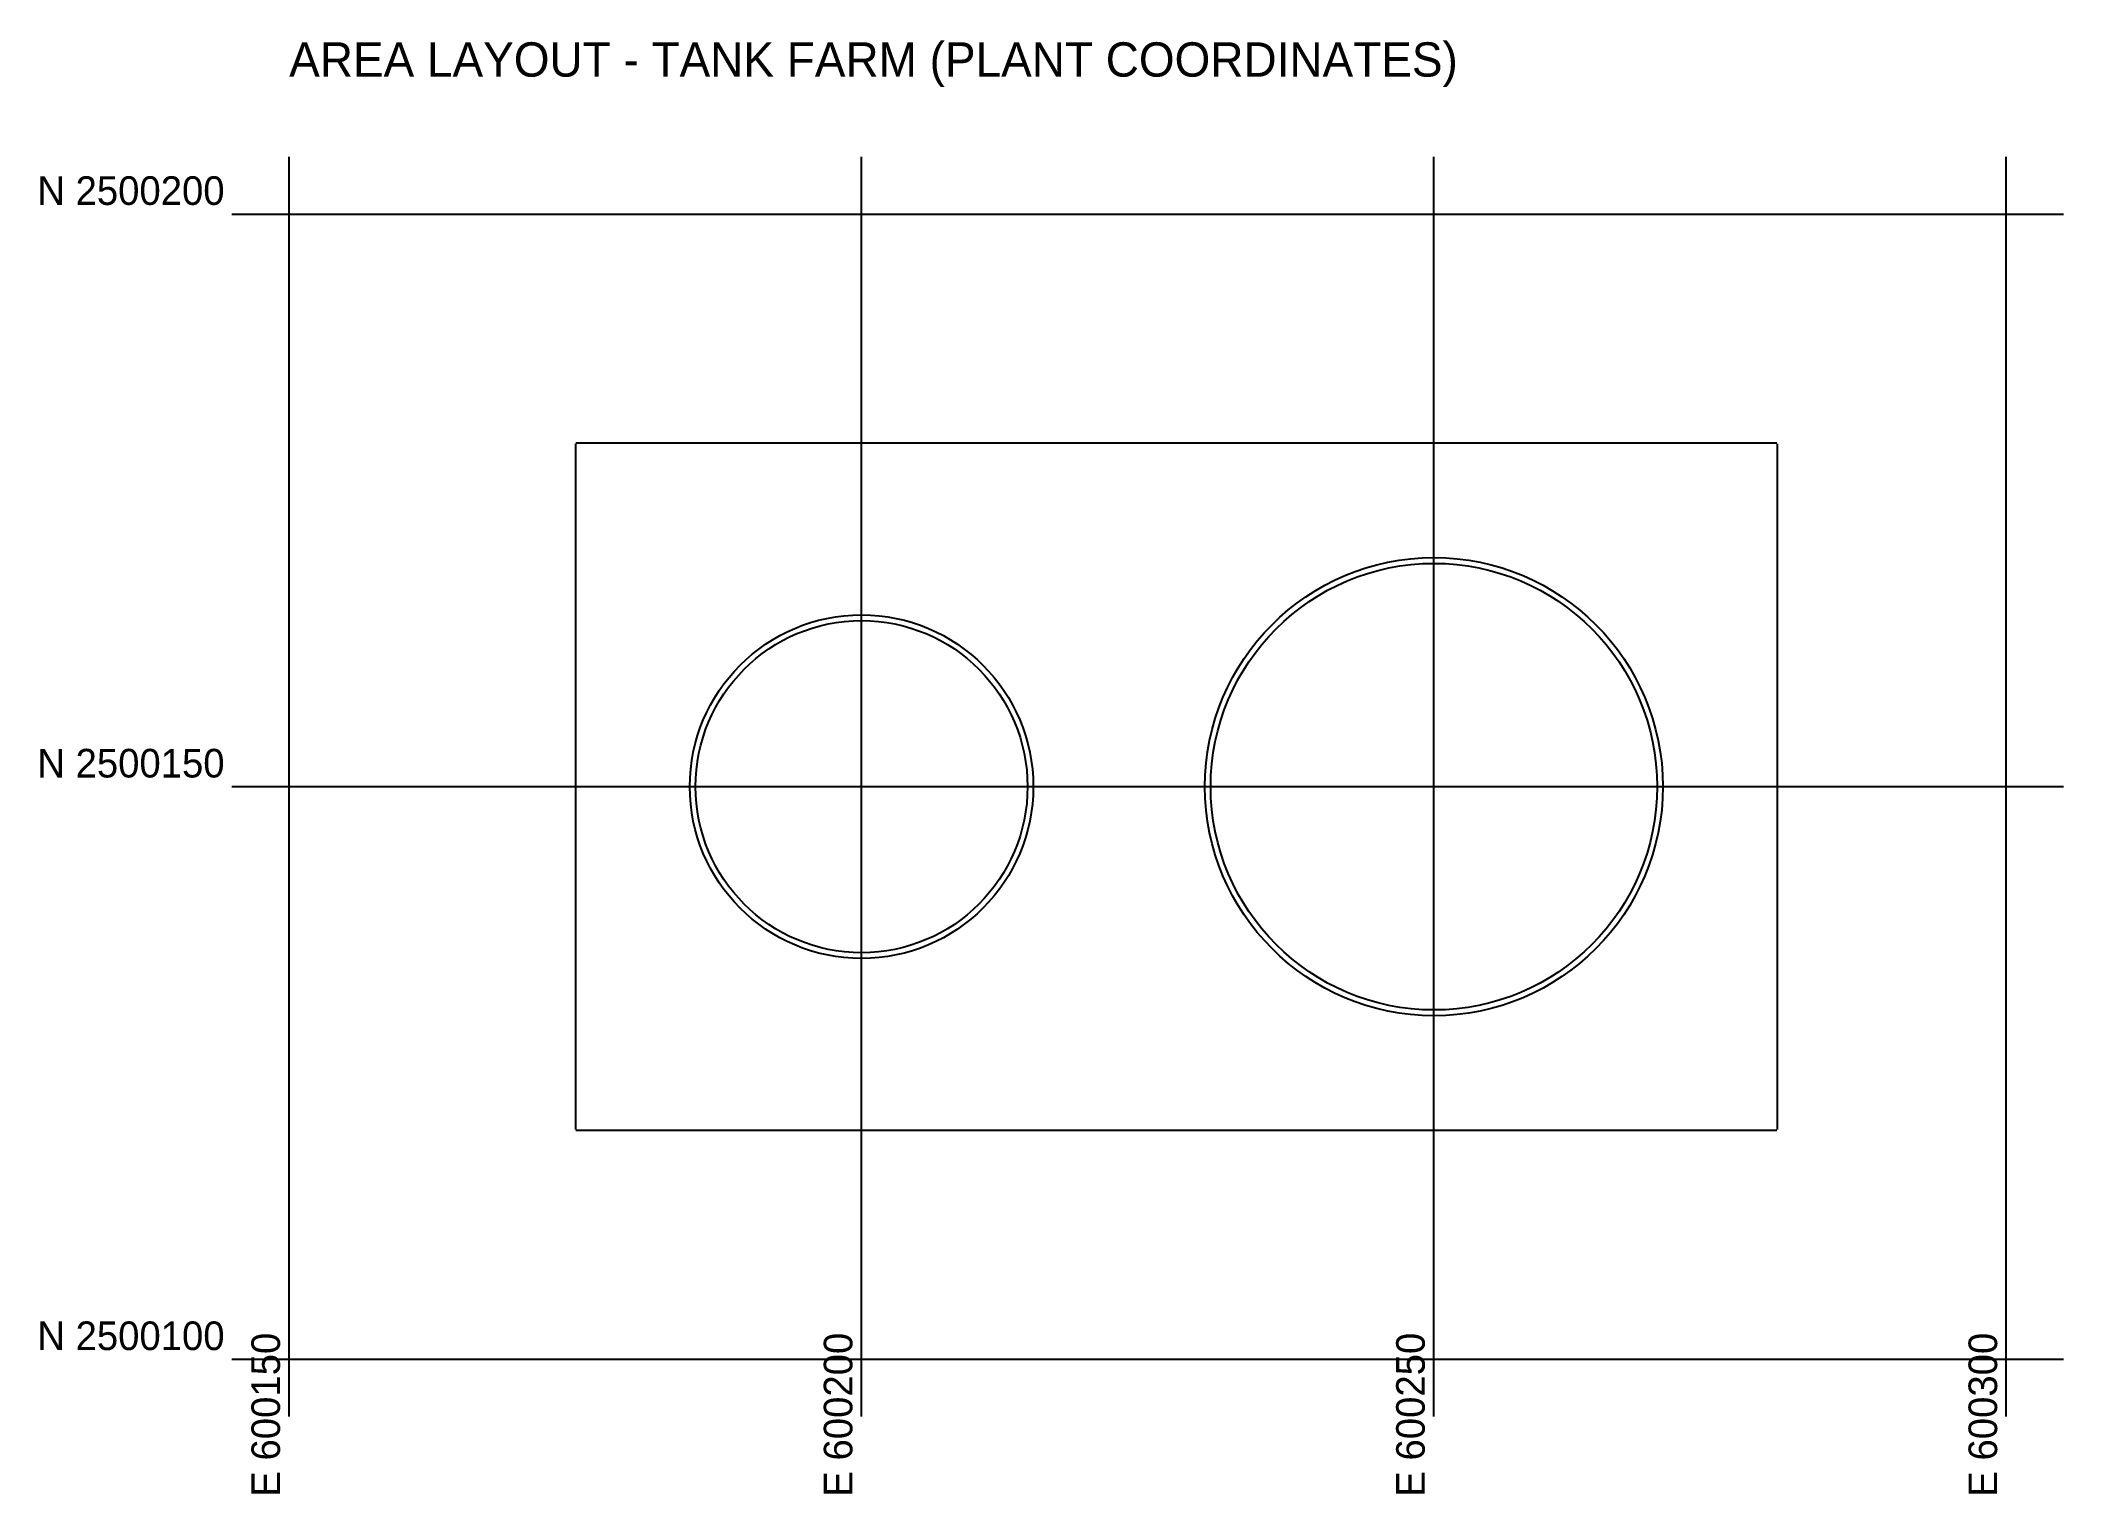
# Model space of a CAD drawing. Header units: millimetres. Extents: x 600128 to 600305, y 2500088 to 2500215.
import ezdxf

# ---------------------------------------------------------------- set-up
doc = ezdxf.new("R2010")
doc.units = ezdxf.units.MM
for name, color, linetype in [('BUND', 30, 'CONTINUOUS'), ('GRID', 8, 'CONTINUOUS'), ('GRID_TEXT', 7, 'CONTINUOUS'), ('TANKS', 6, 'CONTINUOUS'), ('TITLE', 2, 'CONTINUOUS')]:
    doc.layers.add(name, color=color, linetype=linetype)

msp = doc.modelspace()

# ---------------------------------------------------------------- linework, layer by layer
at = {"layer": 'BUND'}
for p, q in [((600175, 2500179.95), (600175, 2500120.05)), ((600279.95, 2500180), (600175.05, 2500180)), ((600280, 2500120.05), (600280, 2500179.95)), ((600175.05, 2500120), (600279.95, 2500120))]:
    msp.add_line(p, q, dxfattribs=at)
at = {"layer": 'GRID'}
for p, q in [((600150, 2500095), (600150, 2500205)), ((600200, 2500095), (600200, 2500205)), ((600250, 2500095), (600250, 2500205)), ((600300, 2500095), (600300, 2500205)), ((600145, 2500200), (600305, 2500200)), ((600145, 2500150), (600305, 2500150)), ((600145, 2500100), (600305, 2500100))]:
    msp.add_line(p, q, dxfattribs=at)
at = {"layer": 'TANKS'}
for centre, radius in [((600250, 2500150), 20), ((600250, 2500150), 19.5), ((600200, 2500150), 15), ((600200, 2500150), 14.5)]:
    msp.add_circle(centre, radius, dxfattribs=at)

# ---------------------------------------------------------------- texts
at = {"layer": 'GRID_TEXT'}
for s, p in [('N 2500200', (600128, 2500200.8)), ('N 2500150', (600128, 2500150.8)), ('N 2500100', (600128, 2500100.8))]:
    msp.add_text(s, height=2.5, dxfattribs=at).set_placement(p)
for s, p in [('E 600150', (600149.2, 2500088)), ('E 600200', (600199.2, 2500088)), ('E 600250', (600249.2, 2500088)), ('E 600300', (600299.2, 2500088))]:
    msp.add_text(s, height=2.5, rotation=90, dxfattribs=at).set_placement(p)
at = {"layer": 'TITLE'}
msp.add_text('AREA LAYOUT - TANK FARM (PLANT COORDINATES)', height=3, dxfattribs=at).set_placement((600150, 2500212))

doc.saveas('drawing.dxf')
